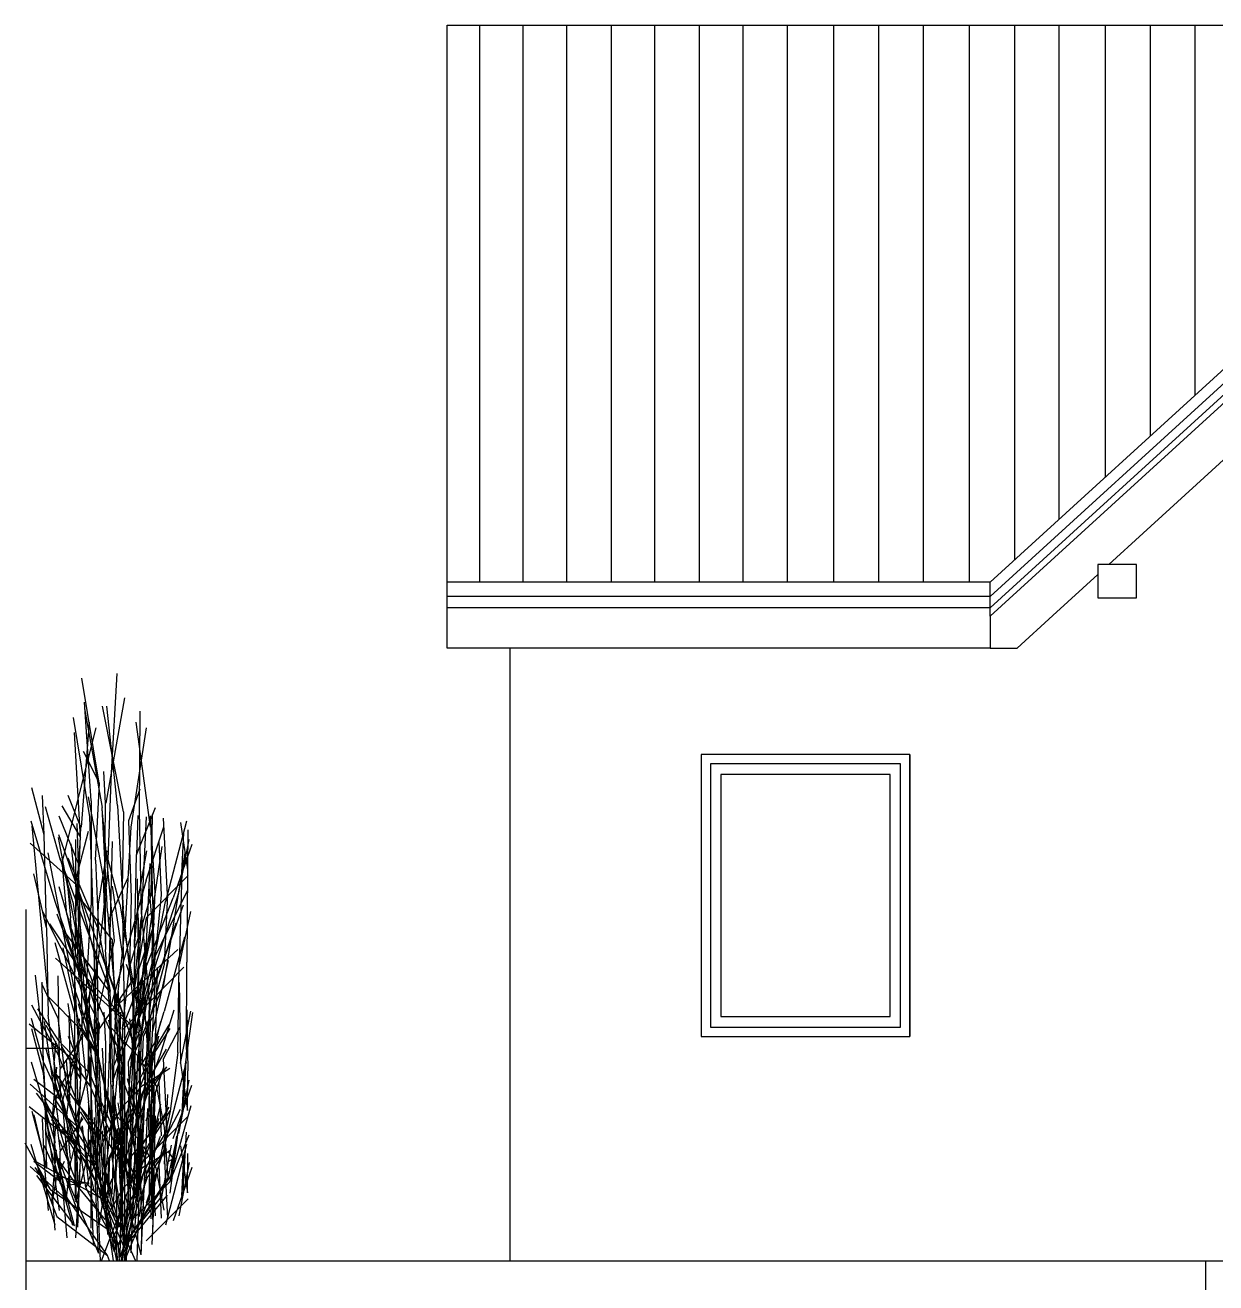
# Model space of a CAD drawing. Header units: millimetres. Extents: x 465413 to 965836, y 2516576 to 3795663.
# Drawn here: x 951364 to 957066, y 2762721 to 2768743 of the extents above; entities that cross this region are included whole.
import ezdxf

# ---------------------------------------------------------------- set-up
doc = ezdxf.new("R2010")
doc.units = ezdxf.units.MM
for name, color, linetype in [('MUR-POH', 64, 'Continuous'), ('MUR_REZ', 3, 'Continuous'), ('PLO_LIN', 6, 'Continuous')]:
    doc.layers.add(name, color=color, linetype=linetype)

msp = doc.modelspace()

# ---------------------------------------------------------------- linework, layer by layer
at = {"layer": 'MUR-POH', "color": 252}
for p, q in [((951802.3, 2765638.8), (951776.3, 2765163.6)), ((951717.7, 2765113.7), (951635.2, 2765617.1)), ((951839.2, 2765521.6), (951750.2, 2765018.2)), ((951680.8, 2765029.1), (951648.3, 2765502.1)), ((951648.3, 2765471.7), (951732.9, 2764996.5)), ((951732.9, 2765482.6), (951832.7, 2764977)), ((951806.6, 2765007.4), (951754.6, 2765482.6)), ((951910.8, 2764983.5), (951915.1, 2765458.7)), ((951674.3, 2764953.2), (951596.2, 2765428.3)), ((951633.1, 2764903.3), (951672.1, 2765406.6)), ((951965, 2764903.3), (951895.6, 2765406.6)), ((951702.5, 2765378.4), (951541.9, 2764740.5)), ((951628.7, 2764853.3), (951600.5, 2765356.7)), ((951943.3, 2765378.4), (951869.6, 2764903.3)), ((951719.9, 2765113.7), (951643.9, 2765265.6)), ((951748.1, 2765018.2), (951741.5, 2765170.1)), ((951776.3, 2765163.6), (951756.7, 2764666.8)), ((951455.2, 2764866.4), (951396.6, 2765092)), ((951700.3, 2764744.9), (951719.9, 2765113.7)), ((951913, 2765085.5), (951858.7, 2764933.6)), ((951455.2, 2764866.4), (951446.5, 2765055.1)), ((951630.9, 2764903.3), (951570.1, 2765055.1)), ((951665.6, 2765048.6), (951737.2, 2764662.4)), ((951680.8, 2765029.1), (951680.8, 2764530.1)), ((951533.3, 2764744.9), (951461.7, 2765000.9)), ((951539.8, 2765005.2), (951628.7, 2764853.3)), ((951758.9, 2764499.7), (951732.9, 2764996.5)), ((951791.4, 2764358.7), (951732.9, 2764990)), ((951745.9, 2764651.6), (951748.1, 2765018.2)), ((951806.6, 2765007.4), (951832.7, 2764510.5)), ((951834.8, 2764977), (951828.3, 2764610.3)), ((951897.8, 2764770.9), (951988.9, 2764996.5)), ((951921.6, 2764486.7), (951910.8, 2764983.5)), ((951967.2, 2764577.8), (951973.7, 2764964)), ((951507.2, 2764547.4), (951392.2, 2764931.5)), ((951396.6, 2764909.8), (951472.5, 2764094)), ((951617.9, 2764731.8), (951526.8, 2764955.3)), ((951611.4, 2764920.6), (951617.9, 2764731.8)), ((951615.7, 2764534.4), (951630.9, 2764903.3)), ((951691.6, 2764456.3), (951674.3, 2764953.2)), ((951869.6, 2764903.3), (951841.4, 2764406.4)), ((951858.7, 2764933.6), (951871.7, 2764564.8)), ((951904.3, 2764959.7), (951897.8, 2764770.9)), ((951943.3, 2764953.2), (951919.5, 2764456.3)), ((951943.3, 2764649.4), (952027.9, 2764905.4)), ((951986.7, 2764590.8), (951965, 2764957.5)), ((951975.9, 2764534.4), (951967.2, 2764903.3)), ((952045.3, 2764580), (952025.8, 2764946.6)), ((952136.4, 2764931.5), (952036.6, 2764547.4)), ((952108.2, 2764924.9), (952140.8, 2764699.3)), ((951466, 2764421.6), (951455.2, 2764866.4)), ((951522.4, 2764853.3), (951639.6, 2764224.1)), ((951615.7, 2764610.3), (951524.6, 2764866.4)), ((951665.6, 2764881.6), (951607, 2764655.9)), ((951607, 2764484.5), (951628.7, 2764853.3)), ((951607, 2764655.9), (951607, 2764844.7)), ((952099.5, 2764588.6), (952149.4, 2764844.7)), ((952114.7, 2764686.3), (952123.4, 2764875)), ((952142.9, 2764890.2), (952140.8, 2764699.3)), ((951387.9, 2764827.3), (951611.4, 2764625.5)), ((951583.2, 2764823), (951652.6, 2764193.8)), ((951715.5, 2764534.4), (951756.7, 2764790.4)), ((951817.5, 2764534.4), (951750.2, 2764790.4)), ((951780.6, 2764833.8), (951765.4, 2764204.6)), ((951945.5, 2764790.4), (951908.6, 2764584.3)), ((952019.3, 2764810), (951926, 2764180.8)), ((952017.1, 2764577.8), (952006.2, 2764833.8)), ((952162.5, 2764820.8), (952073.5, 2764564.8)), ((951472.5, 2764779.6), (951594, 2764148.2)), ((951591.8, 2764545.3), (951533.3, 2764751.4)), ((951533.3, 2764744.9), (951769.8, 2764122.2)), ((951563.6, 2764484.5), (951541.9, 2764740.5)), ((951568, 2764755.7), (951715.5, 2764410.7)), ((951617.9, 2764731.8), (951630.9, 2764287.1)), ((951700.3, 2764744.9), (951715.5, 2764410.7)), ((951886.9, 2764328.3), (951897.8, 2764770.9)), ((951934.6, 2764098.3), (951962.9, 2764729.7)), ((952027.9, 2764148.2), (952129.9, 2764779.6)), ((951466, 2764421.6), (951405.2, 2764679.8)), ((951561.5, 2764675.4), (951581, 2764469.3)), ((951756.7, 2764666.8), (951711.2, 2764243.7)), ((951737.2, 2764662.4), (951748.1, 2764317.4)), ((951737.2, 2764662.4), (951745.9, 2764651.6)), ((951943.3, 2764469.3), (952145.1, 2764671.1)), ((952114.7, 2764686.3), (952101.7, 2764243.7)), ((952140.8, 2764699.3), (952138.6, 2764256.7)), ((951585.3, 2764415.1), (951526.8, 2764616.9)), ((951607, 2764655.9), (951602.7, 2764211.1)), ((951711.2, 2764243.7), (951611.4, 2764625.5)), ((951839.2, 2763987.7), (951615.7, 2764610.3)), ((951745.9, 2764651.6), (951748.1, 2764317.4)), ((951856.5, 2764660.2), (951763.2, 2764458.5)), ((951943.3, 2764649.4), (951769.8, 2764028.9)), ((951832.7, 2764276.2), (951782.8, 2764621.2)), ((951828.3, 2764610.3), (951832.7, 2764276.2)), ((951899.9, 2764655.9), (951906.4, 2764211.1)), ((951956.3, 2764616.9), (951973.7, 2764415.1)), ((952140.8, 2764601.7), (951971.5, 2764256.7)), ((951626.6, 2764200.3), (951507.2, 2764547.4)), ((951591.8, 2764545.3), (951630.9, 2764287.1)), ((951780.6, 2764365.2), (951624.4, 2764567)), ((951830.5, 2763944.3), (952073.5, 2764564.8)), ((951863, 2764232.8), (951967.2, 2764577.8)), ((951871.7, 2764564.8), (951863, 2764232.8)), ((951886.9, 2764328.3), (951908.6, 2764584.3)), ((951899.9, 2763968.1), (952099.5, 2764588.6)), ((951954.2, 2763957.3), (952017.1, 2764577.8)), ((951969.4, 2764200.3), (952036.6, 2764547.4)), ((951971.5, 2764256.7), (951986.7, 2764590.8)), ((951984.6, 2764150.4), (951975.9, 2764571.3)), ((952045.3, 2764580), (952030.1, 2764245.8)), ((951624.4, 2764150.4), (951448.6, 2764497.5)), ((951515.9, 2764488.8), (951656.9, 2764109.2)), ((951563.6, 2764484.5), (951702.5, 2763864)), ((951624.4, 2764150.4), (951607, 2764484.5)), ((951615.7, 2764534.4), (951626.6, 2764200.3)), ((951656.9, 2764109.2), (951680.8, 2764530.1)), ((951693.8, 2763913.9), (951715.5, 2764534.4)), ((951758.9, 2764499.7), (951798, 2764078.8)), ((951817.5, 2764534.4), (951921.6, 2763913.9)), ((951880.4, 2764089.6), (951832.7, 2764510.5)), ((951921.6, 2764486.7), (951958.5, 2764063.6)), ((951975.9, 2764534.4), (951969.4, 2764200.3)), ((952121.2, 2764530.1), (951984.6, 2764150.4)), ((952156, 2764499.7), (952101.7, 2764243.7)), ((951466, 2764421.6), (951474.7, 2764002.8)), ((951481.2, 2764441.1), (951639.6, 2764200.3)), ((951602.7, 2764211.1), (951581, 2764469.3)), ((951700.3, 2764033.2), (951691.6, 2764456.3)), ((951798, 2764078.8), (951763.2, 2764458.5)), ((951943.3, 2764469.3), (951880.4, 2764089.6)), ((951884.7, 2764124.3), (951919.5, 2764465)), ((951919.5, 2764456.3), (951895.6, 2764033.2)), ((951982.4, 2764441.1), (951899.9, 2764200.3)), ((951906.4, 2764211.1), (951906.4, 2764469.3)), ((951958.5, 2764063.6), (952086.5, 2764445.5)), ((951771.9, 2764111.3), (951548.4, 2764410.7)), ((951585.3, 2764415.1), (951700.3, 2764033.2)), ((951691.6, 2764150.4), (951607, 2764391.2)), ((951715.5, 2764410.7), (951771.9, 2764117.8)), ((951780.6, 2764365.2), (951795.8, 2763983.3)), ((951795.8, 2763983.3), (951841.4, 2764406.4)), ((951895.6, 2764033.2), (951973.7, 2764415.1)), ((952127.7, 2764376), (952030.1, 2764020.2)), ((951602.7, 2764007.2), (951507.2, 2764350)), ((951544.1, 2764326.1), (951620, 2763970.3)), ((951713.3, 2764020.2), (951791.4, 2764358.7)), ((951769.8, 2764022.4), (951748.1, 2764317.4)), ((951769.8, 2764018), (952095.2, 2764317.4)), ((951886.9, 2764328.3), (951882.6, 2763909.5)), ((951908.6, 2764007.2), (951941.2, 2764350)), ((951839.2, 2763976.8), (951509.4, 2764276.2)), ((951630.9, 2764287.1), (951637.4, 2763868.3)), ((951715.5, 2763801.1), (951711.2, 2764243.7)), ((951832.7, 2764276.2), (951839.2, 2763983.3)), ((951952, 2763946.4), (951850, 2764245.8)), ((951897.8, 2763957.3), (952023.6, 2764256.7)), ((951971.5, 2764256.7), (951897.8, 2763961.6)), ((952030.1, 2764245.8), (951952, 2763950.8)), ((952049.6, 2764265.4), (951973.7, 2763924.7)), ((952095.2, 2763824.9), (952101.7, 2764243.7)), ((952136.4, 2763837.9), (952138.6, 2764256.7)), ((951446.5, 2763903), (951413.9, 2764193.8)), ((951520.2, 2764191.6), (951526.8, 2763803.2)), ((951702.5, 2764224.1), (951541.9, 2763588.4)), ((951628.7, 2763699.1), (951600.5, 2764204.6)), ((951602.7, 2763794.6), (951602.7, 2764211.1)), ((951693.8, 2763907.4), (951626.6, 2764200.3)), ((951665.6, 2763885.7), (951639.6, 2764224.1)), ((951652.6, 2764193.8), (951639.6, 2764200.3)), ((951639.6, 2764200.3), (951921.6, 2763900.9)), ((951806.6, 2763853.1), (951652.6, 2764193.8)), ((951693.8, 2763900.9), (951899.9, 2764200.3)), ((951884.7, 2763864), (951765.4, 2764204.6)), ((951830.5, 2763937.7), (951863, 2764232.8)), ((952123.4, 2764232.8), (951830.5, 2763933.4)), ((951943.3, 2764224.1), (951869.6, 2763751.2)), ((951906.4, 2764211.1), (951908.6, 2763794.6)), ((951921.6, 2763907.4), (951969.4, 2764200.3)), ((951952, 2763840.1), (951926, 2764180.8)), ((951988.9, 2763844.5), (951997.6, 2764230.7)), ((951444.3, 2764161.2), (951450.8, 2763744.6)), ((951520.2, 2763989.8), (951444.3, 2764152.5)), ((951713.3, 2763809.7), (951594, 2764148.2)), ((951624.4, 2764150.4), (951704.7, 2763857.5)), ((951704.7, 2763851), (951691.6, 2764150.4)), ((951882.6, 2763809.7), (952027.9, 2764148.2)), ((951984.6, 2764150.4), (951960.7, 2763705.6)), ((952101.7, 2764159.1), (952108.2, 2763772.9)), ((951472.5, 2764094), (951628.7, 2763935.6)), ((951611.4, 2763768.5), (951570.1, 2764059.3)), ((951643.9, 2764113.5), (951719.9, 2763959.4)), ((951656.9, 2764109.2), (951674.3, 2763666.5)), ((951665.6, 2763727.3), (951674.3, 2764115.7)), ((951793.6, 2763417), (951771.9, 2764117.8)), ((951789.3, 2763759.8), (951934.6, 2764098.3)), ((951819.7, 2764078.8), (951795.8, 2763985.5)), ((951798, 2764078.8), (951817.5, 2763634)), ((951819.7, 2763727.3), (951811, 2764115.7)), ((951886.9, 2763644.8), (951880.4, 2764089.6)), ((951941.2, 2764100.5), (951904.3, 2763807.6)), ((951958.5, 2764063.6), (951947.7, 2763621)), ((951394.4, 2764052.7), (951526.8, 2763803.2)), ((951422.6, 2764033.2), (951522.4, 2763883.5)), ((951511.6, 2763723), (951474.7, 2764002.8)), ((951583.2, 2763670.9), (951574.5, 2764000.7)), ((951665.6, 2763894.4), (951620, 2764057.1)), ((951700.3, 2764033.2), (951726.4, 2763590.6)), ((951741.5, 2764018), (951748.1, 2763866.2)), ((951756.7, 2763512.5), (951776.3, 2764011.5)), ((951780.6, 2763321.6), (951769.8, 2764022.4)), ((951897.8, 2764011.5), (951780.6, 2763681.7)), ((951817.5, 2763855.3), (951821.8, 2764018)), ((951869.6, 2763590.6), (951895.6, 2764033.2)), ((951988.9, 2763883.5), (952030.1, 2764020.2)), ((952075.7, 2764026.7), (952010.6, 2763814.1)), ((952108.2, 2763772.9), (952158.1, 2764022.4)), ((952164.6, 2764015.9), (952123.4, 2763723)), ((952138.6, 2764028.9), (952142.9, 2763736)), ((951583.2, 2763798.9), (951383.6, 2763959.4)), ((951453, 2763775), (951394.4, 2763987.7)), ((951455.2, 2763972.5), (951526.8, 2763462.6)), ((951463.8, 2763955.1), (951518.1, 2763859.6)), ((951520.2, 2763989.8), (951568, 2763603.6)), ((951607, 2763692.6), (951624.4, 2763985.5)), ((951702.5, 2763833.6), (951620, 2763970.3)), ((951667.8, 2763979), (951665.6, 2763727.3)), ((951700.3, 2763592.8), (951719.9, 2763959.4)), ((951763.2, 2763979), (951819.7, 2763727.3)), ((951926, 2763783.7), (951774.1, 2763944.3)), ((951795.8, 2763983.3), (951780.6, 2763540.7)), ((951826.2, 2763768.5), (951795.8, 2763985.5)), ((951808.8, 2763976.8), (951834.8, 2763824.9)), ((951839.2, 2763983.3), (951839.2, 2763282.5)), ((951895.6, 2763692.6), (951865.2, 2763985.5)), ((951869.6, 2763260.8), (951897.8, 2763961.6)), ((951952, 2763950.8), (951919.5, 2763250)), ((951930.3, 2763900.9), (951973.7, 2763994.2)), ((952056.1, 2763939.9), (951954.2, 2763779.4)), ((951956.3, 2763462.6), (951965, 2763972.5)), ((951965, 2763805.4), (952054, 2763957.3)), ((952012.8, 2763972.5), (951973.7, 2763809.7)), ((952025.8, 2763794.6), (952106.1, 2763946.4)), ((951455.2, 2763712.1), (951396.6, 2763937.7)), ((951455.2, 2763712.1), (951446.5, 2763903)), ((951509.4, 2763879.2), (951502.9, 2763783.7)), ((951672.1, 2763725.1), (951522.4, 2763883.5)), ((951531.1, 2763744.6), (951641.7, 2763903)), ((951570.1, 2763903), (951630.9, 2763749)), ((951583.2, 2763699.1), (951633.1, 2763911.7)), ((951628.7, 2763935.6), (951715.5, 2763801.1)), ((951737.2, 2763508.2), (951665.6, 2763894.4)), ((951693.8, 2763907.4), (951724.2, 2763206.6)), ((951830.5, 2763937.7), (951817.5, 2763236.9)), ((951830.5, 2763933.4), (951830.5, 2763937.7)), ((951913, 2763933.4), (951858.7, 2763781.5)), ((951860.9, 2763629.7), (951882.6, 2763909.5)), ((951991.1, 2763883.5), (951893.4, 2763725.1)), ((951899.9, 2763206.6), (951921.6, 2763907.4)), ((951926, 2763783.7), (951930.3, 2763900.9)), ((952001.9, 2763903), (951967.2, 2763749)), ((951986.7, 2763916.1), (951975.9, 2763419.2)), ((951461.7, 2763848.8), (951533.3, 2763590.6)), ((951518.1, 2763859.6), (951531.1, 2763744.6)), ((951628.7, 2763699.1), (951539.8, 2763853.1)), ((951637.4, 2763868.3), (951667.8, 2763588.4)), ((951680.8, 2763378), (951680.8, 2763874.8)), ((951702.5, 2763833.6), (951741.5, 2763675.2)), ((951704.7, 2763857.5), (951737.2, 2763156.7)), ((951732.9, 2763844.5), (951758.9, 2763347.6)), ((951748.1, 2763866.2), (951745.9, 2763497.3)), ((951817.5, 2763855.3), (951782.8, 2763469.1)), ((951832.7, 2763358.4), (951806.6, 2763855.3)), ((951834.8, 2763824.9), (951828.3, 2763458.3)), ((951988.9, 2763844.5), (951897.8, 2763618.8)), ((951910.8, 2763831.4), (951921.6, 2763334.6)), ((952038.8, 2763840.1), (951960.7, 2763705.6)), ((952095.2, 2763824.9), (952058.3, 2763542.9)), ((952136.4, 2763837.9), (952121.2, 2763558.1)), ((951392.2, 2763779.4), (951507.2, 2763393.2)), ((951453, 2763775), (951533.3, 2763599.3)), ((951507.2, 2763668.7), (951502.9, 2763783.7)), ((951617.9, 2763577.6), (951526.8, 2763803.2)), ((951578.8, 2763584.1), (951561.5, 2763785.9)), ((951674.3, 2763666.5), (951583.2, 2763798.9)), ((951602.7, 2763794.6), (951604.9, 2763512.5)), ((951617.9, 2763577.6), (951611.4, 2763768.5)), ((951674.3, 2763801.1), (951691.6, 2763302)), ((951715.5, 2763801.1), (951793.6, 2763417)), ((951826.2, 2763768.5), (951817.5, 2763634)), ((951871.7, 2763412.7), (951858.7, 2763781.5)), ((951886.9, 2763644.8), (951954.2, 2763779.4)), ((951897.8, 2763618.8), (951904.3, 2763807.6)), ((951919.5, 2763512.5), (951908.6, 2763794.6)), ((951919.5, 2763302), (951943.3, 2763801.1)), ((951945.5, 2763638.3), (951926, 2763783.7)), ((951991.1, 2763666.5), (951932.5, 2763768.5)), ((952010.6, 2763814.1), (951945.5, 2763638.3)), ((951965, 2763805.4), (951986.7, 2763436.6)), ((951967.2, 2763423.5), (951973.7, 2763809.7)), ((952045.3, 2763425.7), (952025.8, 2763794.6)), ((952036.6, 2763393.2), (952136.4, 2763779.4)), ((952108.2, 2763772.9), (952140.8, 2763547.2)), ((951474.7, 2763462.6), (951450.8, 2763744.6)), ((951455.2, 2763712.1), (951466, 2763269.5)), ((951513.7, 2763753.3), (951492, 2763497.3)), ((951626.6, 2763564.6), (951509.4, 2763725.1)), ((951600.5, 2763388.8), (951511.6, 2763723)), ((951552.8, 2763699.1), (951513.7, 2763616.6)), ((951524.6, 2763712.1), (951615.7, 2763456.1)), ((951533.3, 2763599.3), (951531.1, 2763744.6)), ((951583.2, 2763699.1), (951561.5, 2763523.3)), ((951665.6, 2763727.3), (951607, 2763503.8)), ((951628.7, 2763699.1), (951607, 2763332.4)), ((951630.9, 2763749), (951615.7, 2763382.3)), ((951672.1, 2763725.1), (951726.4, 2763590.6)), ((951780.6, 2763321.6), (951960.7, 2763705.6)), ((951819.7, 2763727.3), (951899.9, 2763503.8)), ((951852.2, 2763699.1), (951899.9, 2763523.3)), ((951869.6, 2763590.6), (951893.4, 2763725.1)), ((951926, 2763666.5), (952056.1, 2763749)), ((951943.3, 2763497.3), (952027.9, 2763753.3)), ((951945.5, 2763638.3), (952023.6, 2763736)), ((952041, 2763755.5), (951947.7, 2763621)), ((951975.9, 2763382.3), (951967.2, 2763749)), ((952123.4, 2763723), (952114.7, 2763534.2)), ((952140.8, 2763547.2), (952142.9, 2763736)), ((951611.4, 2763471.3), (951387.9, 2763673)), ((951405.2, 2763696.9), (951533.3, 2763599.3)), ((951507.2, 2763668.7), (951561.5, 2763523.3)), ((951607, 2763503.8), (951607, 2763692.6)), ((951674.3, 2763666.5), (951839.2, 2763282.5)), ((951715.5, 2763380.1), (951756.7, 2763638.3)), ((951741.5, 2763675.2), (951780.6, 2763540.7)), ((951817.5, 2763380.1), (951750.2, 2763638.3)), ((951832.7, 2763321.6), (951782.8, 2763666.5)), ((951828.3, 2763655.7), (951832.7, 2763321.6)), ((951926, 2763666.5), (951830.5, 2763564.6)), ((951869.6, 2763260.8), (951886.9, 2763644.8)), ((951899.9, 2763503.8), (951895.6, 2763692.6)), ((951899.9, 2763523.3), (951939, 2763668.7)), ((951945.5, 2763638.3), (951908.6, 2763432.2)), ((951939, 2763668.7), (951926, 2763666.5)), ((951973.7, 2763458.3), (951956.3, 2763660)), ((951991.1, 2763666.5), (952030.1, 2763464.8)), ((952017.1, 2763425.7), (952006.2, 2763681.7)), ((952073.5, 2763412.7), (952162.5, 2763668.7)), ((952099.5, 2763436.6), (952149.4, 2763692.6)), ((951600.5, 2763388.8), (951418.3, 2763629.7)), ((951455.2, 2763601.5), (951526.8, 2763462.6)), ((951455.2, 2763577.6), (951526.8, 2763067.7)), ((951513.7, 2763616.6), (951496.4, 2763514.7)), ((951683, 2763336.8), (951502.9, 2763608)), ((951561.5, 2763523.3), (951522.4, 2763621)), ((951591.8, 2763391), (951533.3, 2763599.3)), ((951541.9, 2763588.4), (951563.6, 2763330.2)), ((951715.5, 2763258.6), (951568, 2763603.6)), ((951607, 2763297.7), (951624.4, 2763590.6)), ((951667.8, 2763584.1), (951665.6, 2763332.4)), ((951715.5, 2763254.3), (951667.8, 2763588.4)), ((951715.5, 2763258.6), (951700.3, 2763592.8)), ((951869.6, 2763590.6), (951724.2, 2763206.6)), ((951726.4, 2763590.6), (951899.9, 2763206.6)), ((951726.4, 2763581.9), (951745.9, 2763419.2)), ((951763.2, 2763584.1), (951819.7, 2763332.4)), ((951780.6, 2763145.8), (951795.8, 2763588.4)), ((951834.8, 2763430), (951808.8, 2763584.1)), ((951919.5, 2763250), (951817.5, 2763634)), ((951817.5, 2763236.9), (951947.7, 2763621)), ((951839.2, 2763588.4), (951839.2, 2762887.6)), ((951860.9, 2763629.7), (951845.7, 2763295.5)), ((951895.6, 2763297.7), (951865.2, 2763590.6)), ((951878.2, 2763621), (951899.9, 2763523.3)), ((951908.6, 2763629.7), (951886.9, 2763371.5)), ((951965, 2763577.6), (951956.3, 2763067.7)), ((951986.7, 2763634), (951971.5, 2763299.9)), ((952012.8, 2763577.6), (951973.7, 2763414.9)), ((952045.3, 2763623.1), (952030.1, 2763289)), ((951583.2, 2763406.2), (951383.6, 2763564.6)), ((951396.6, 2763542.9), (951455.2, 2763319.4)), ((951405.2, 2763525.5), (951466, 2763269.5)), ((951463.8, 2763560.2), (951518.1, 2763464.8)), ((951581, 2763317.2), (951561.5, 2763523.3)), ((951633.1, 2763516.8), (951583.2, 2763304.2)), ((951620, 2763575.4), (951702.5, 2763438.7)), ((951626.6, 2763564.6), (951745.9, 2763419.2)), ((951715.5, 2763406.2), (951628.7, 2763540.7)), ((951700.3, 2763197.9), (951719.9, 2763564.6)), ((951780.6, 2763540.7), (951737.2, 2763156.7)), ((951745.9, 2763419.2), (951830.5, 2763564.6)), ((951763.2, 2763315.1), (951880.4, 2763558.1)), ((951774.1, 2763549.4), (951926, 2763388.8)), ((951830.5, 2763542.9), (951817.5, 2762842.1)), ((951845.7, 2763295.5), (952045.3, 2763534.2)), ((951850, 2763289), (951850, 2763529.9)), ((951913, 2763538.5), (951858.7, 2763386.7)), ((951897.8, 2763566.7), (951869.6, 2762865.9)), ((951899.9, 2763523.3), (951906.4, 2763317.2)), ((951919.5, 2762855.1), (951952, 2763555.9)), ((951943.3, 2763317.2), (952145.1, 2763519)), ((952056.1, 2763545), (951954.2, 2763384.5)), ((951965, 2763410.5), (952054, 2763562.4)), ((951986.7, 2763521.2), (951975.9, 2763024.3)), ((952058.3, 2763542.9), (951986.7, 2763210.9)), ((952106.1, 2763551.5), (952025.8, 2763399.7)), ((952121.2, 2763558.1), (952047.5, 2763223.9)), ((952158.1, 2763568.9), (952062.7, 2763234.8)), ((951455.2, 2763319.4), (951446.5, 2763508.2)), ((951565.8, 2763128.5), (951474.7, 2763462.6)), ((951715.5, 2763254.3), (951494.2, 2763495.1)), ((951507.2, 2763369.3), (951496.4, 2763514.7)), ((951509.4, 2763484.3), (951502.9, 2763388.8)), ((951518.1, 2763464.8), (951531.1, 2763349.8)), ((951522.4, 2763488.6), (951672.1, 2763330.2)), ((951526.8, 2763462.6), (951585.3, 2763260.8)), ((951531.1, 2763349.8), (951641.7, 2763508.2)), ((951539.8, 2763458.3), (951628.7, 2763304.2)), ((951630.9, 2763354.1), (951570.1, 2763508.2)), ((951654.8, 2763178.4), (951604.9, 2763512.5)), ((951633.1, 2763469.1), (951661.3, 2763308.5)), ((951637.4, 2763473.4), (951667.8, 2763193.6)), ((951665.6, 2763499.5), (951737.2, 2763115.4)), ((951680.8, 2762983.1), (951680.8, 2763482.1)), ((951693.8, 2763512.5), (951723.5, 2762827.5)), ((951745.9, 2763497.3), (951737.2, 2763508.2)), ((951745.9, 2763102.4), (951748.1, 2763471.3)), ((951856.5, 2763508.2), (951763.2, 2763306.4)), ((951817.5, 2763460.4), (951782.8, 2763074.2)), ((951832.7, 2762963.6), (951806.6, 2763460.4)), ((951860.9, 2763234.8), (951882.6, 2763514.7)), ((951893.4, 2763330.2), (951991.1, 2763488.6)), ((951900.4, 2762827.5), (951921.6, 2763512.5)), ((951919.5, 2763512.5), (951902.1, 2763178.4)), ((951926, 2763388.8), (951930.3, 2763506)), ((951973.7, 2763260.8), (951956.3, 2763462.6)), ((952001.9, 2763508.2), (951967.2, 2763354.1)), ((952030.1, 2763464.8), (952047.5, 2763223.9)), ((951533.3, 2763195.7), (951461.7, 2763453.9)), ((951526.8, 2763408.4), (951617.9, 2763182.7)), ((951674.3, 2763271.7), (951583.2, 2763406.2)), ((951604.9, 2763117.6), (951602.7, 2763399.7)), ((951745.9, 2763419.2), (951654.8, 2763178.4)), ((951691.6, 2762907.2), (951674.3, 2763406.2)), ((951702.5, 2763438.7), (951741.5, 2763280.3)), ((951793.6, 2763022.1), (951715.5, 2763406.2)), ((951732.9, 2763449.6), (951758.9, 2762952.7)), ((951902.1, 2763178.4), (951745.9, 2763419.2)), ((951793.6, 2763417), (951802.3, 2763004.8)), ((951828.3, 2763063.4), (951834.8, 2763430)), ((951988.9, 2763449.6), (951897.8, 2763223.9)), ((951897.8, 2763223.9), (951904.3, 2763412.7)), ((951908.6, 2763399.7), (951919.5, 2763117.6)), ((951910.8, 2763436.6), (951921.6, 2762939.7)), ((951943.3, 2763406.2), (951919.5, 2762907.2)), ((952010.6, 2763421.4), (951945.5, 2763243.5)), ((951960.7, 2763310.7), (952038.8, 2763445.2)), ((951965, 2763410.5), (951986.7, 2763041.7)), ((951967.2, 2763028.7), (951973.7, 2763414.9)), ((952025.8, 2763399.7), (952045.3, 2763030.8)), ((952056.1, 2763204.4), (952149.4, 2763430)), ((952058.3, 2763150.2), (952095.2, 2763430)), ((952067, 2763271.7), (952090.9, 2763423.5)), ((952121.2, 2763163.2), (952136.4, 2763443.1)), ((951487.7, 2763165.3), (951364, 2763391)), ((951507.2, 2762998.3), (951392.2, 2763384.5)), ((951450.8, 2763349.8), (951474.7, 2763067.7)), ((951453, 2763380.1), (951533.3, 2763204.4)), ((951492, 2763102.4), (951513.7, 2763358.4)), ((951507.2, 2763273.8), (951502.9, 2763388.8)), ((951565.8, 2763128.5), (951507.2, 2763369.3)), ((951533.3, 2763204.4), (951531.1, 2763349.8)), ((951578.8, 2763189.2), (951561.5, 2763391)), ((951600.5, 2763388.8), (951752.4, 2763113.3)), ((951617.9, 2763182.7), (951611.4, 2763373.6)), ((951615.7, 2762987.4), (951630.9, 2763354.1)), ((951735, 2763089.4), (951683, 2763336.8)), ((951826.2, 2763373.6), (951817.5, 2763239.1)), ((951858.7, 2763386.7), (951871.7, 2763017.8)), ((951954.2, 2763384.5), (951886.9, 2763250)), ((951945.5, 2763243.5), (951926, 2763388.8)), ((952056.1, 2763354.1), (951926, 2763271.7)), ((951991.1, 2763271.7), (951932.5, 2763373.6)), ((952027.9, 2763358.4), (951943.3, 2763102.4)), ((951945.5, 2763243.5), (952023.6, 2763343.3)), ((952041, 2763360.6), (951947.7, 2763226.1)), ((951967.2, 2763354.1), (951975.9, 2762987.4)), ((952062.7, 2763380.1), (952017.1, 2763132.8)), ((952136.4, 2763384.5), (952036.6, 2762998.3)), ((952047.5, 2763351.9), (952073.5, 2763315.1)), ((952108.2, 2763378), (952140.8, 2763152.3)), ((952140.8, 2763152.3), (952142.9, 2763341.1)), ((951611.4, 2763076.4), (951387.9, 2763278.2)), ((951533.3, 2763204.4), (951405.2, 2763302)), ((951752.4, 2763113.3), (951420.4, 2763299.9)), ((951626.6, 2763169.7), (951509.4, 2763330.2)), ((951600.5, 2762993.9), (951511.6, 2763328.1)), ((951513.7, 2763221.8), (951552.8, 2763304.2)), ((951615.7, 2763061.2), (951524.6, 2763317.2)), ((951561.5, 2763128.5), (951583.2, 2763304.2)), ((951607, 2763108.9), (951665.6, 2763332.4)), ((951607, 2762937.5), (951628.7, 2763304.2)), ((951607, 2763297.7), (951607, 2763108.9)), ((951696, 2763156.7), (951661.3, 2763308.5)), ((951672.1, 2763330.2), (951726.4, 2763195.7)), ((951741.5, 2763280.3), (951780.6, 2763145.8)), ((951763.2, 2763315.1), (951758.9, 2763089.4)), ((951767.6, 2763330.2), (951763.2, 2763178.4)), ((951850, 2762909.3), (951780.6, 2763321.6)), ((951780.6, 2762926.7), (951960.7, 2763310.7)), ((951839.2, 2763282.5), (951791.4, 2762870.3)), ((951819.7, 2763332.4), (951899.9, 2763108.9)), ((951871.7, 2763017.8), (951845.7, 2763295.5)), ((951852.2, 2763304.2), (951899.9, 2763128.5)), ((951893.4, 2763330.2), (951869.6, 2763195.7)), ((951899.9, 2763108.9), (951895.6, 2763297.7)), ((952017.1, 2763030.8), (952006.2, 2763286.8)), ((952049.6, 2763302), (952073.5, 2763315.1)), ((952073.5, 2763315.1), (952056.1, 2763204.4)), ((952149.4, 2763297.7), (952099.5, 2763041.7)), ((952114.7, 2763139.3), (952123.4, 2763328.1)), ((951409.6, 2763273.8), (951487.7, 2763165.3)), ((951418.3, 2763234.8), (951600.5, 2762993.9)), ((951429.1, 2763265.2), (951515.9, 2763039.5)), ((951496.4, 2763119.8), (951513.7, 2763221.8)), ((951507.2, 2763273.8), (951561.5, 2763128.5)), ((951509.4, 2763234.8), (951656.9, 2763200.1)), ((951561.5, 2763128.5), (951522.4, 2763226.1)), ((951839.2, 2762887.6), (951674.3, 2763271.7)), ((951715.5, 2763254.3), (951756.7, 2762978.8)), ((951756.7, 2763243.5), (951715.5, 2762987.4)), ((951735, 2763089.4), (951780.6, 2763221.8)), ((951817.5, 2762987.4), (951750.2, 2763243.5)), ((951782.8, 2763271.7), (951832.7, 2762926.7)), ((951919.5, 2762855.1), (951817.5, 2763239.1)), ((951839.2, 2762824.7), (951817.5, 2763236.9)), ((951947.7, 2763226.1), (951817.5, 2762842.1)), ((951832.7, 2762926.7), (951828.3, 2763260.8)), ((951830.5, 2763169.7), (951926, 2763271.7)), ((951830.5, 2762850.7), (951869.6, 2763260.8)), ((951841.4, 2762839.9), (951919.5, 2763250)), ((951860.9, 2763234.8), (951845.7, 2762900.6)), ((952047.5, 2763223.9), (951867.4, 2762946.2)), ((951886.9, 2763250), (951869.6, 2762865.9)), ((951878.2, 2762957.1), (952062.7, 2763234.8)), ((951908.6, 2763234.8), (951886.9, 2762976.6)), ((951899.9, 2763128.5), (951939, 2763273.8)), ((951945.5, 2763243.5), (951908.6, 2763037.3)), ((951956.3, 2763265.2), (951973.7, 2763063.4)), ((951971.5, 2762905), (951986.7, 2763239.1)), ((952030.1, 2763069.9), (951991.1, 2763271.7)), ((952162.5, 2763273.8), (952073.5, 2763017.8)), ((951756.7, 2762978.8), (951487.7, 2763165.3)), ((951591.8, 2762996.1), (951533.3, 2763204.4)), ((951541.9, 2763193.6), (951563.6, 2762937.5)), ((951656.9, 2763200.1), (951563.6, 2763187)), ((951568, 2763208.7), (951715.5, 2762863.8)), ((951626.6, 2763169.7), (951745.9, 2763024.3)), ((951798, 2762902.8), (951654.8, 2763178.4)), ((951656.9, 2763200.1), (951758.9, 2763089.4)), ((951715.5, 2762863.8), (951700.3, 2763197.9)), ((951724.2, 2763206.6), (951802, 2762827.5)), ((951726.4, 2763195.7), (951892.8, 2762827.5)), ((951730.2, 2762827.5), (951869.6, 2763195.7)), ((951737.2, 2763156.7), (951785.7, 2762827.5)), ((951830.5, 2763169.7), (951745.9, 2763024.3)), ((951902.1, 2763178.4), (951811, 2762902.8)), ((951824.1, 2762827.5), (951899.9, 2763206.6)), ((951871.7, 2763017.8), (952056.1, 2763204.4)), ((951986.7, 2763210.9), (951884.7, 2762933.2)), ((951507.2, 2762974.4), (951496.4, 2763119.8)), ((951758.9, 2762852.9), (951565.8, 2763128.5)), ((951752.4, 2763113.3), (951802.3, 2763004.8)), ((951845.7, 2762900.6), (952045.3, 2763141.5)), ((951867.4, 2762946.2), (952017.1, 2763132.8)), ((951899.9, 2763128.5), (951899.9, 2763108.9)), ((952145.1, 2763124.1), (951943.3, 2762922.3)), ((951515.9, 2763039.5), (951758.9, 2762852.9)), ((951735, 2763089.4), (951811, 2762902.8)), ((951798, 2762902.8), (951758.9, 2763089.4)), ((951791.4, 2762870.3), (951756.7, 2762978.8)), ((951802.3, 2762827.5), (951802.3, 2763004.8)), ((951871.7, 2763017.8), (951850, 2762909.3)), ((951830.5, 2762850.7), (951878.2, 2762957.1)), ((951839.2, 2762824.7), (951884.7, 2762933.2)), ((951867.4, 2762946.2), (951841.4, 2762839.9)), ((951811, 2762902.8), (951798, 2762902.8)), ((951798, 2762902.8), (951805.5, 2762827.5)), ((951815.5, 2762827.5), (951811, 2762902.8)), ((951850, 2762827.5), (951850, 2762909.3)), ((951768.1, 2762827.5), (951758.9, 2762852.9)), ((951830.5, 2762827.5), (951830.5, 2762850.7)), ((951841.4, 2762839.9), (951841.4, 2762827.5))]:
    msp.add_line(p, q, dxfattribs=at)
for points in [[(953539.3, 2768742.9), (953539.3, 2766075.7)], [(953747.8, 2768742.9), (953747.8, 2766075.7)], [(953956.4, 2768742.9), (953956.4, 2766075.7)], [(954169.7, 2768742.9), (954169.7, 2766075.7)], [(954378.2, 2768742.9), (954378.2, 2766075.7)], [(954591.5, 2768742.9), (954591.5, 2766075.7)], [(954800, 2768742.9), (954800, 2766075.7)], [(955013.3, 2768742.9), (955013.3, 2766075.7)], [(955234.5, 2768742.9), (955234.5, 2766075.7)], [(955450.5, 2768742.9), (955450.5, 2766075.7)], [(955663.8, 2768742.9), (955663.8, 2766075.7)], [(955885, 2768742.9), (955885, 2766075.7)], [(956101.1, 2768742.9), (956101.1, 2766181.4)], [(956314.3, 2768742.9), (956314.3, 2766376)], [(956535.5, 2768742.9), (956535.5, 2766577.8)], [(956751.6, 2768742.9), (956751.6, 2766774.9)], [(956964.8, 2768742.9), (956964.8, 2766969.5)], [(954600.5, 2765250.9), (954600.5, 2763900.9), (954600.5, 2763900.9)], [(955600.5, 2765250.9), (955600.5, 2763900.9)], [(951519.3, 2763842.8), (951369.3, 2763842.8)], [(953685.3, 2762827.5), (961515.6, 2762827.5)]]:
    msp.add_lwpolyline(points, dxfattribs=at)
at = {"layer": 'MUR-POH', "color": 1}
for points in [[(953685.3, 2765759.7), (953685.3, 2762827.5)], [(953685.3, 2765759.7), (953685.3, 2762827.5)], [(951369.3, 2760250.9), (951369.3, 2762827.5), (957015.6, 2762827.5), (957015.6, 2760250.9)]]:
    msp.add_lwpolyline(points, dxfattribs=at)
at = {"layer": 'MUR-POH', "color": 252}
for points in [[(954600.5, 2765250.9), (954600.5, 2763900.9), (955600.5, 2763900.9), (955600.5, 2765250.9)], [(954645.5, 2765205.9), (954645.5, 2763945.9), (955555.5, 2763945.9), (955555.5, 2765205.9)], [(954695.5, 2765155.9), (954695.5, 2763995.9), (955505.5, 2763995.9), (955505.5, 2765155.9)]]:
    msp.add_lwpolyline(points, close=True, dxfattribs=at)
at = {"layer": 'MUR_REZ', "flags": 128}
msp.add_lwpolyline([(951369.3, 2760250.9), (951369.3, 2764508.4)], dxfattribs=at)
at = {"layer": 'PLO_LIN', "color": 252}
for p, q in [((958908.6, 2768742.9), (955985.2, 2766075.7)), ((955985.2, 2766008), (958908.6, 2768675.2)), ((958908.6, 2768621), (955985.2, 2765953.9))]:
    msp.add_line(p, q, dxfattribs=at)
for points in [[(955985.2, 2765759.7), (953385.3, 2765759.7), (953385.3, 2768742.9), (958908.6, 2768742.9)], [(958908.6, 2768580.4), (955985.2, 2765913.3), (955985.2, 2765759.7), (956113.7, 2765759.7), (956285.2, 2765916.2)], [(956717.9, 2766310.9), (958908.6, 2768309.7)], [(956553.4, 2766160.9), (956717.9, 2766310.9)], [(956285.2, 2765916.2), (956500.2, 2766112.4)], [(955985.2, 2766075.7), (953385.3, 2766075.7)], [(955985.2, 2765913.3), (955985.2, 2766075.7)], [(955985.2, 2766008), (953385.3, 2766008)], [(955985.2, 2765953.9), (953385.3, 2765953.9)], [(953685.3, 2765759.7), (953685.3, 2762827.5)]]:
    msp.add_lwpolyline(points, dxfattribs=at)
msp.add_lwpolyline([(956500.2, 2766160.9), (956500.2, 2766000.9), (956685.2, 2766000.9), (956685.2, 2766160.9)], close=True, dxfattribs=at)

doc.saveas('drawing.dxf')
